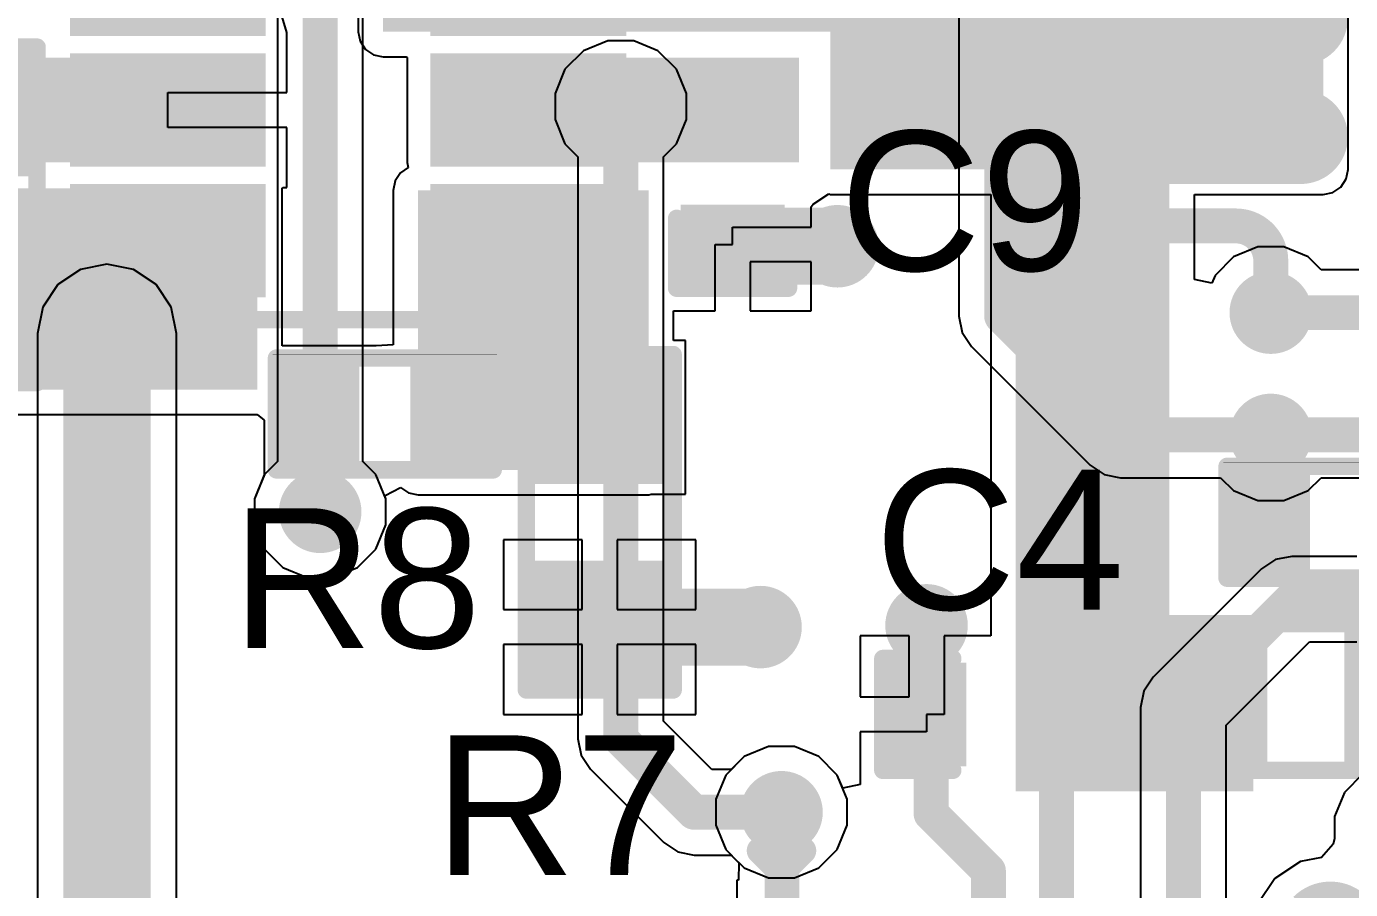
# Model space of a CAD drawing. Header units: millimetres. Extents: x -0.06 to 2.07, y -0.2 to 1.65.
# Drawn here: x 0.321 to 0.6998, y 0.2529 to 0.4999 of the extents above; entities that cross this region are included whole.
import ezdxf

# ---------------------------------------------------------------- set-up
doc = ezdxf.new("R2010")
doc.units = ezdxf.units.MM
doc.header["$MEASUREMENT"] = 0
for name, color, linetype in [('BottomLayer', 5, 'Continuous'), ('TopLayer', 1, 'Continuous'), ('TopOverlay', 2, 'Continuous'), ('TopPaste', 8, 'Continuous'), ('TopSolder', 216, 'Continuous'), ('ViaHoleLayer', 16, 'Continuous')]:
    doc.layers.add(name, color=color, linetype=linetype)
doc.styles.add('Arial', font='', dxfattribs={"height": 0.2})
doc.styles.get('Arial').set_extended_font_data('Arial')

# ---------------------------------------------------------------- blocks, each defined once
blk = doc.blocks.new('R___0603_1')
at = {"layer": 'TopLayer'}
for points in [[(-0.015, 0.0175), (-0.015, -0.0175), (-0.045, -0.0175), (-0.045, 0.0175)], [(0.045, 0.0175), (0.045, -0.0175), (0.015, -0.0175), (0.015, 0.0175)]]:
    blk.add_hatch(color=1, dxfattribs=at).paths.add_polyline_path(points)
at = {"layer": 'TopPaste'}
for points in [[(-0.015, 0.0175), (-0.015, -0.0175), (-0.045, -0.0175), (-0.045, 0.0175)], [(0.045, 0.0175), (0.045, -0.0175), (0.015, -0.0175), (0.015, 0.0175)]]:
    blk.add_hatch(color=8, dxfattribs=at).paths.add_polyline_path(points)
at = {"layer": 'TopSolder'}
for points in [[(-0.011, 0.0215), (-0.011, -0.0215), (-0.049, -0.0215), (-0.049, 0.0215)], [(0.049, 0.0215), (0.049, -0.0215), (0.011, -0.0215), (0.011, 0.0215)]]:
    blk.add_hatch(color=216, dxfattribs=at).paths.add_polyline_path(points)
at = {"layer": 'TopOverlay', "const_width": 0.005}
for points in [[(-0.048, 0.021), (-0.048, -0.021)], [(-0.048, 0.021), (0.048, 0.021)], [(0.048, 0.021), (0.048, -0.021)], [(-0.048, -0.021), (0.048, -0.021)]]:
    blk.add_lwpolyline(points, dxfattribs=at)
at = {"layer": 'TopOverlay', "const_width": 0.0025}
for points in [[(-0.04925, 0.021, 1), (-0.04675, 0.021, 1)], [(-0.04925, 0.021, 1), (-0.04675, 0.021, 1)], [(0.04675, 0.021, 1), (0.04925, 0.021, 1)], [(0.04675, 0.021, 1), (0.04925, 0.021, 1)], [(-0.04925, -0.021, 1), (-0.04675, -0.021, 1)], [(-0.04925, -0.021, 1), (-0.04675, -0.021, 1)], [(0.04675, -0.021, 1), (0.04925, -0.021, 1)], [(0.04675, -0.021, 1), (0.04925, -0.021, 1)]]:
    blk.add_lwpolyline(points, format="xyb", close=True, dxfattribs=at)
blk = doc.blocks.new('C___0402_2')
at = {"layer": 'TopLayer'}
for points in [[(-0.0275, -0.0125), (-0.0275, 0.0125), (-0.0095, 0.0125), (-0.0095, -0.0125)], [(0.0095, -0.0125), (0.0095, 0.0125), (0.0275, 0.0125), (0.0275, -0.0125)]]:
    blk.add_hatch(color=1, dxfattribs=at).paths.add_polyline_path(points)
at = {"layer": 'TopPaste'}
for points in [[(-0.0275, -0.0125), (-0.0275, 0.0125), (-0.0095, 0.0125), (-0.0095, -0.0125)], [(0.0095, -0.0125), (0.0095, 0.0125), (0.0275, 0.0125), (0.0275, -0.0125)]]:
    blk.add_hatch(color=8, dxfattribs=at).paths.add_polyline_path(points)
at = {"layer": 'TopSolder'}
for points in [[(-0.02986, -0.01486), (-0.02986, 0.01486), (-0.00714, 0.01486), (-0.00714, -0.01486)], [(0.00714, -0.01486), (0.00714, 0.01486), (0.02986, 0.01486), (0.02986, -0.01486)]]:
    blk.add_hatch(color=216, dxfattribs=at).paths.add_polyline_path(points)
at = {"layer": 'TopOverlay', "const_width": 0.005}
for points in [[(-0.031, -0.016), (-0.031, 0.016)], [(-0.011, 0.016), (-0.031, 0.016)], [(0.031, 0.016), (0.011, 0.016)], [(0.031, -0.016), (0.031, 0.016)], [(-0.011, -0.016), (-0.031, -0.016)], [(0.031, -0.016), (0.011, -0.016)]]:
    blk.add_lwpolyline(points, dxfattribs=at)
at = {"layer": 'TopOverlay', "const_width": 0.0025}
for points in [[(-0.03225, 0.016, 1), (-0.02975, 0.016, 1)], [(-0.03225, 0.016, 1), (-0.02975, 0.016, 1)], [(-0.01225, 0.016, 1), (-0.00975, 0.016, 1)], [(0.00975, 0.016, 1), (0.01225, 0.016, 1)], [(0.02975, 0.016, 1), (0.03225, 0.016, 1)], [(0.02975, 0.016, 1), (0.03225, 0.016, 1)], [(-0.03225, -0.016, 1), (-0.02975, -0.016, 1)], [(-0.03225, -0.016, 1), (-0.02975, -0.016, 1)], [(-0.01225, -0.016, 1), (-0.00975, -0.016, 1)], [(0.00975, -0.016, 1), (0.01225, -0.016, 1)], [(0.02975, -0.016, 1), (0.03225, -0.016, 1)], [(0.02975, -0.016, 1), (0.03225, -0.016, 1)]]:
    blk.add_lwpolyline(points, format="xyb", close=True, dxfattribs=at)
blk = doc.blocks.new('SOT_23_6_3')
at = {"layer": 'TopLayer'}
for points in [[(-0.07559, 0.04961), (-0.02756, 0.04961), (-0.02756, 0.0252), (-0.07559, 0.0252)], [(0.02756, 0.04961), (0.07559, 0.04961), (0.07559, 0.0252), (0.02756, 0.0252)], [(-0.07559, 0.0122), (-0.02756, 0.0122), (-0.02756, -0.0122), (-0.07559, -0.0122)], [(0.02756, 0.0122), (0.07559, 0.0122), (0.07559, -0.0122), (0.02756, -0.0122)], [(-0.07559, -0.0252), (-0.02756, -0.0252), (-0.02756, -0.04961), (-0.07559, -0.04961)], [(0.02756, -0.0252), (0.07559, -0.0252), (0.07559, -0.04961), (0.02756, -0.04961)]]:
    blk.add_hatch(color=1, dxfattribs=at).paths.add_polyline_path(points)
at = {"layer": 'TopPaste'}
for points in [[(-0.07559, 0.04961), (-0.02756, 0.04961), (-0.02756, 0.0252), (-0.07559, 0.0252)], [(0.02756, 0.04961), (0.07559, 0.04961), (0.07559, 0.0252), (0.02756, 0.0252)], [(-0.07559, 0.0122), (-0.02756, 0.0122), (-0.02756, -0.0122), (-0.07559, -0.0122)], [(0.02756, 0.0122), (0.07559, 0.0122), (0.07559, -0.0122), (0.02756, -0.0122)], [(-0.07559, -0.0252), (-0.02756, -0.0252), (-0.02756, -0.04961), (-0.07559, -0.04961)], [(0.02756, -0.0252), (0.07559, -0.0252), (0.07559, -0.04961), (0.02756, -0.04961)]]:
    blk.add_hatch(color=8, dxfattribs=at).paths.add_polyline_path(points)
at = {"layer": 'TopSolder'}
for points in [[(-0.07959, 0.05361), (-0.02356, 0.05361), (-0.02356, 0.0212), (-0.07959, 0.0212)], [(0.02356, 0.05361), (0.07959, 0.05361), (0.07959, 0.0212), (0.02356, 0.0212)], [(-0.07959, 0.0162), (-0.02356, 0.0162), (-0.02356, -0.0162), (-0.07959, -0.0162)], [(0.02356, 0.0162), (0.07959, 0.0162), (0.07959, -0.0162), (0.02356, -0.0162)], [(-0.07959, -0.0212), (-0.02356, -0.0212), (-0.02356, -0.05361), (-0.07959, -0.05361)], [(0.02356, -0.0212), (0.07959, -0.0212), (0.07959, -0.05361), (0.02356, -0.05361)]]:
    blk.add_hatch(color=216, dxfattribs=at).paths.add_polyline_path(points)
at = {"layer": 'TopOverlay', "const_width": 0.005}
for points in [[(-0.035, 0.05606), (-0.035, 0.06)], [(-0.035, 0.06), (0.034, 0.06)], [(0.034, 0.05606), (0.034, 0.06)], [(-0.086, 0.033), (-0.086, 0.043)], [(-0.086, 0.043), (-0.081, 0.038)], [(-0.086, 0.033), (-0.081, 0.038)], [(-0.035, -0.06), (-0.035, -0.05606)], [(0.034, -0.06), (0.034, -0.05606)], [(-0.035, -0.06), (0.034, -0.06)]]:
    blk.add_lwpolyline(points, dxfattribs=at)
at = {"layer": 'TopOverlay', "const_width": 0.0025}
for points in [[(-0.03625, 0.06, 1), (-0.03375, 0.06, 1)], [(-0.03625, 0.06, 1), (-0.03375, 0.06, 1)], [(0.03275, 0.06, 1), (0.03525, 0.06, 1)], [(0.03275, 0.06, 1), (0.03525, 0.06, 1)], [(-0.03625, 0.05606, 1), (-0.03375, 0.05606, 1)], [(0.03275, 0.05606, 1), (0.03525, 0.05606, 1)], [(-0.08725, 0.043, 1), (-0.08475, 0.043, 1)], [(-0.08725, 0.043, 1), (-0.08475, 0.043, 1)], [(-0.08225, 0.038, 1), (-0.07975, 0.038, 1)], [(-0.08225, 0.038, 1), (-0.07975, 0.038, 1)], [(-0.08725, 0.033, 1), (-0.08475, 0.033, 1)], [(-0.08725, 0.033, 1), (-0.08475, 0.033, 1)], [(-0.03625, -0.05606, 1), (-0.03375, -0.05606, 1)], [(0.03275, -0.05606, 1), (0.03525, -0.05606, 1)], [(-0.03625, -0.06, 1), (-0.03375, -0.06, 1)], [(-0.03625, -0.06, 1), (-0.03375, -0.06, 1)], [(0.03275, -0.06, 1), (0.03525, -0.06, 1)], [(0.03275, -0.06, 1), (0.03525, -0.06, 1)]]:
    blk.add_lwpolyline(points, format="xyb", close=True, dxfattribs=at)
blk = doc.blocks.new('S______B______0402_9')
at = {"layer": 'TopLayer'}
for points in [[(-0.0275, -0.0125), (-0.0275, 0.0125), (-0.0095, 0.0125), (-0.0095, -0.0125)], [(0.0095, -0.0125), (0.0095, 0.0125), (0.0275, 0.0125), (0.0275, -0.0125)]]:
    blk.add_hatch(color=1, dxfattribs=at).paths.add_polyline_path(points)
at = {"layer": 'TopPaste'}
for points in [[(-0.0275, -0.0125), (-0.0275, 0.0125), (-0.0095, 0.0125), (-0.0095, -0.0125)], [(0.0095, -0.0125), (0.0095, 0.0125), (0.0275, 0.0125), (0.0275, -0.0125)]]:
    blk.add_hatch(color=8, dxfattribs=at).paths.add_polyline_path(points)
at = {"layer": 'TopSolder'}
for points in [[(-0.02967, -0.01467), (-0.02967, 0.01467), (-0.00733, 0.01467), (-0.00733, -0.01467)], [(0.00733, -0.01467), (0.00733, 0.01467), (0.02967, 0.01467), (0.02967, -0.01467)]]:
    blk.add_hatch(color=216, dxfattribs=at).paths.add_polyline_path(points)
at = {"layer": 'TopOverlay'}
for points, const_width in [([(0.031, 0.016), (-0.031, 0.016)], 0.005), ([(-0.031, 0.016), (-0.031, -0.016)], 0.005), ([(0.031, 0.016), (0.031, -0.016)], 0.005), ([(0.031, -0.016), (-0.031, -0.016)], 0.005), ([(0.032, -0.017), (-0.032, -0.017)], 0.000127)]:
    blk.add_lwpolyline(points, dxfattribs=dict(at, const_width=const_width))
for points, const_width in [([(-0.03225, 0.016, 1), (-0.02975, 0.016, 1)], 0.0025), ([(-0.03225, 0.016, 1), (-0.02975, 0.016, 1)], 0.0025), ([(0.02975, 0.016, 1), (0.03225, 0.016, 1)], 0.0025), ([(0.02975, 0.016, 1), (0.03225, 0.016, 1)], 0.0025), ([(-0.03225, -0.016, 1), (-0.02975, -0.016, 1)], 0.0025), ([(-0.03225, -0.016, 1), (-0.02975, -0.016, 1)], 0.0025), ([(0.02975, -0.016, 1), (0.03225, -0.016, 1)], 0.0025), ([(0.02975, -0.016, 1), (0.03225, -0.016, 1)], 0.0025), ([(-0.03203, -0.017, 1), (-0.03197, -0.017, 1)], 0.0000635), ([(0.03197, -0.017, 1), (0.03203, -0.017, 1)], 0.0000635)]:
    blk.add_lwpolyline(points, format="xyb", close=True, dxfattribs=dict(at, const_width=const_width))
blk = doc.blocks.new('R___0402_12')
at = {"layer": 'TopLayer'}
for points in [[(-0.0275, -0.0125), (-0.0275, 0.0125), (-0.0095, 0.0125), (-0.0095, -0.0125)], [(0.0095, -0.0125), (0.0095, 0.0125), (0.0275, 0.0125), (0.0275, -0.0125)]]:
    blk.add_hatch(color=1, dxfattribs=at).paths.add_polyline_path(points)
at = {"layer": 'TopPaste'}
for points in [[(-0.0275, -0.0125), (-0.0275, 0.0125), (-0.0095, 0.0125), (-0.0095, -0.0125)], [(0.0095, -0.0125), (0.0095, 0.0125), (0.0275, 0.0125), (0.0275, -0.0125)]]:
    blk.add_hatch(color=8, dxfattribs=at).paths.add_polyline_path(points)
at = {"layer": 'TopSolder'}
for points in [[(-0.02967, -0.01467), (-0.02967, 0.01467), (-0.00733, 0.01467), (-0.00733, -0.01467)], [(0.00733, -0.01467), (0.00733, 0.01467), (0.02967, 0.01467), (0.02967, -0.01467)]]:
    blk.add_hatch(color=216, dxfattribs=at).paths.add_polyline_path(points)
at = {"layer": 'TopOverlay'}
for points, const_width in [([(-0.031, 0.016), (-0.031, -0.016)], 0.005), ([(0.031, 0.016), (-0.031, 0.016)], 0.005), ([(0.031, 0.016), (0.031, -0.016)], 0.005), ([(0.031, -0.016), (-0.031, -0.016)], 0.005), ([(0.032, -0.017), (-0.032, -0.017)], 0.000127)]:
    blk.add_lwpolyline(points, dxfattribs=dict(at, const_width=const_width))
for points, const_width in [([(-0.03225, 0.016, 1), (-0.02975, 0.016, 1)], 0.0025), ([(-0.03225, 0.016, 1), (-0.02975, 0.016, 1)], 0.0025), ([(0.02975, 0.016, 1), (0.03225, 0.016, 1)], 0.0025), ([(0.02975, 0.016, 1), (0.03225, 0.016, 1)], 0.0025), ([(-0.03225, -0.016, 1), (-0.02975, -0.016, 1)], 0.0025), ([(-0.03225, -0.016, 1), (-0.02975, -0.016, 1)], 0.0025), ([(0.02975, -0.016, 1), (0.03225, -0.016, 1)], 0.0025), ([(0.02975, -0.016, 1), (0.03225, -0.016, 1)], 0.0025), ([(-0.03203, -0.017, 1), (-0.03197, -0.017, 1)], 0.0000635), ([(0.03197, -0.017, 1), (0.03203, -0.017, 1)], 0.0000635)]:
    blk.add_lwpolyline(points, format="xyb", close=True, dxfattribs=dict(at, const_width=const_width))
blk = doc.blocks.new('R___0603_14')
at = {"layer": 'TopLayer'}
for points in [[(-0.015, 0.0175), (-0.015, -0.0175), (-0.045, -0.0175), (-0.045, 0.0175)], [(0.045, 0.0175), (0.045, -0.0175), (0.015, -0.0175), (0.015, 0.0175)]]:
    blk.add_hatch(color=1, dxfattribs=at).paths.add_polyline_path(points)
at = {"layer": 'TopPaste'}
for points in [[(-0.015, 0.0175), (-0.015, -0.0175), (-0.045, -0.0175), (-0.045, 0.0175)], [(0.045, 0.0175), (0.045, -0.0175), (0.015, -0.0175), (0.015, 0.0175)]]:
    blk.add_hatch(color=8, dxfattribs=at).paths.add_polyline_path(points)
at = {"layer": 'TopSolder'}
for points in [[(-0.011, 0.0215), (-0.011, -0.0215), (-0.049, -0.0215), (-0.049, 0.0215)], [(0.049, 0.0215), (0.049, -0.0215), (0.011, -0.0215), (0.011, 0.0215)]]:
    blk.add_hatch(color=216, dxfattribs=at).paths.add_polyline_path(points)
at = {"layer": 'TopOverlay', "const_width": 0.005}
for points in [[(0.048, 0.021), (-0.048, 0.021)], [(-0.048, -0.021), (-0.048, 0.021)], [(0.048, -0.021), (0.048, 0.021)], [(0.048, -0.021), (-0.048, -0.021)]]:
    blk.add_lwpolyline(points, dxfattribs=at)
at = {"layer": 'TopOverlay', "const_width": 0.0025}
for points in [[(-0.04925, 0.021, 1), (-0.04675, 0.021, 1)], [(-0.04925, 0.021, 1), (-0.04675, 0.021, 1)], [(0.04675, 0.021, 1), (0.04925, 0.021, 1)], [(0.04675, 0.021, 1), (0.04925, 0.021, 1)], [(-0.04925, -0.021, 1), (-0.04675, -0.021, 1)], [(-0.04925, -0.021, 1), (-0.04675, -0.021, 1)], [(0.04675, -0.021, 1), (0.04925, -0.021, 1)], [(0.04675, -0.021, 1), (0.04925, -0.021, 1)]]:
    blk.add_lwpolyline(points, format="xyb", close=True, dxfattribs=at)
blk = doc.blocks.new('R___0603_17')
at = {"layer": 'TopLayer'}
for points in [[(-0.015, 0.0175), (-0.015, -0.0175), (-0.045, -0.0175), (-0.045, 0.0175)], [(0.045, 0.0175), (0.045, -0.0175), (0.015, -0.0175), (0.015, 0.0175)]]:
    blk.add_hatch(color=1, dxfattribs=at).paths.add_polyline_path(points)
at = {"layer": 'TopPaste'}
for points in [[(-0.015, 0.0175), (-0.015, -0.0175), (-0.045, -0.0175), (-0.045, 0.0175)], [(0.045, 0.0175), (0.045, -0.0175), (0.015, -0.0175), (0.015, 0.0175)]]:
    blk.add_hatch(color=8, dxfattribs=at).paths.add_polyline_path(points)
at = {"layer": 'TopSolder'}
for points in [[(-0.011, 0.0215), (-0.011, -0.0215), (-0.049, -0.0215), (-0.049, 0.0215)], [(0.049, 0.0215), (0.049, -0.0215), (0.011, -0.0215), (0.011, 0.0215)]]:
    blk.add_hatch(color=216, dxfattribs=at).paths.add_polyline_path(points)
at = {"layer": 'TopOverlay', "const_width": 0.005}
for points in [[(-0.048, 0.021), (0.048, 0.021)], [(-0.048, -0.021), (-0.048, 0.021)], [(0.048, -0.021), (0.048, 0.021)], [(-0.048, -0.021), (0.048, -0.021)]]:
    blk.add_lwpolyline(points, dxfattribs=at)
at = {"layer": 'TopOverlay', "const_width": 0.0025}
for points in [[(-0.04925, 0.021, 1), (-0.04675, 0.021, 1)], [(-0.04925, 0.021, 1), (-0.04675, 0.021, 1)], [(0.04675, 0.021, 1), (0.04925, 0.021, 1)], [(0.04675, 0.021, 1), (0.04925, 0.021, 1)], [(-0.04925, -0.021, 1), (-0.04675, -0.021, 1)], [(-0.04925, -0.021, 1), (-0.04675, -0.021, 1)], [(0.04675, -0.021, 1), (0.04925, -0.021, 1)], [(0.04675, -0.021, 1), (0.04925, -0.021, 1)]]:
    blk.add_lwpolyline(points, format="xyb", close=True, dxfattribs=at)
blk = doc.blocks.new('FH12A_40S_0_5SH_55__27')
at = {"layer": 'TopOverlay', "const_width": 0.00787}
for points in [[(0.384, -0.099), (0.378, -0.105)], [(0.39, -0.105), (0.384, -0.099)], [(0.39, -0.105), (0.378, -0.105)]]:
    blk.add_lwpolyline(points, dxfattribs=at)
at = {"layer": 'TopOverlay', "const_width": 0.00394}
for points in [[(0.38203, -0.099, 1), (0.38597, -0.099, 1)], [(0.38203, -0.099, 1), (0.38597, -0.099, 1)], [(0.37603, -0.105, 1), (0.37997, -0.105, 1)], [(0.37603, -0.105, 1), (0.37997, -0.105, 1)], [(0.38803, -0.105, 1), (0.39197, -0.105, 1)], [(0.38803, -0.105, 1), (0.39197, -0.105, 1)]]:
    blk.add_lwpolyline(points, format="xyb", close=True, dxfattribs=at)
blk = doc.blocks.new('C___0402_40')
at = {"layer": 'TopLayer'}
for points in [[(-0.0275, -0.0125), (-0.0275, 0.0125), (-0.0095, 0.0125), (-0.0095, -0.0125)], [(0.0095, -0.0125), (0.0095, 0.0125), (0.0275, 0.0125), (0.0275, -0.0125)]]:
    blk.add_hatch(color=1, dxfattribs=at).paths.add_polyline_path(points)
at = {"layer": 'TopPaste'}
for points in [[(-0.0275, -0.0125), (-0.0275, 0.0125), (-0.0095, 0.0125), (-0.0095, -0.0125)], [(0.0095, -0.0125), (0.0095, 0.0125), (0.0275, 0.0125), (0.0275, -0.0125)]]:
    blk.add_hatch(color=8, dxfattribs=at).paths.add_polyline_path(points)
at = {"layer": 'TopSolder'}
for points in [[(-0.02986, -0.01486), (-0.02986, 0.01486), (-0.00714, 0.01486), (-0.00714, -0.01486)], [(0.00714, -0.01486), (0.00714, 0.01486), (0.02986, 0.01486), (0.02986, -0.01486)]]:
    blk.add_hatch(color=216, dxfattribs=at).paths.add_polyline_path(points)
at = {"layer": 'TopOverlay', "const_width": 0.005}
for points in [[(-0.031, 0.016), (-0.031, -0.016)], [(-0.011, 0.016), (-0.031, 0.016)], [(0.031, 0.016), (0.011, 0.016)], [(0.031, 0.016), (0.031, -0.016)], [(-0.011, -0.016), (-0.031, -0.016)], [(0.031, -0.016), (0.011, -0.016)]]:
    blk.add_lwpolyline(points, dxfattribs=at)
at = {"layer": 'TopOverlay', "const_width": 0.0025}
for points in [[(-0.03225, 0.016, 1), (-0.02975, 0.016, 1)], [(-0.03225, 0.016, 1), (-0.02975, 0.016, 1)], [(-0.01225, 0.016, 1), (-0.00975, 0.016, 1)], [(0.00975, 0.016, 1), (0.01225, 0.016, 1)], [(0.02975, 0.016, 1), (0.03225, 0.016, 1)], [(0.02975, 0.016, 1), (0.03225, 0.016, 1)], [(-0.03225, -0.016, 1), (-0.02975, -0.016, 1)], [(-0.03225, -0.016, 1), (-0.02975, -0.016, 1)], [(-0.01225, -0.016, 1), (-0.00975, -0.016, 1)], [(0.00975, -0.016, 1), (0.01225, -0.016, 1)], [(0.02975, -0.016, 1), (0.03225, -0.016, 1)], [(0.02975, -0.016, 1), (0.03225, -0.016, 1)]]:
    blk.add_lwpolyline(points, format="xyb", close=True, dxfattribs=at)
blk = doc.blocks.new('C____E_42')
at = {"layer": 'TopLayer'}
for points in [[(-0.05492, 0.05059), (0.05492, 0.05059), (0.05492, -0.05059), (-0.05492, -0.05059)], [(0.19862, 0.05059), (0.30846, 0.05059), (0.30846, -0.05059), (0.19862, -0.05059)]]:
    blk.add_hatch(color=1, dxfattribs=at).paths.add_polyline_path(points)
at = {"layer": 'TopPaste'}
for points in [[(-0.05492, 0.05059), (0.05492, 0.05059), (0.05492, -0.05059), (-0.05492, -0.05059)], [(0.19862, 0.05059), (0.30846, 0.05059), (0.30846, -0.05059), (0.19862, -0.05059)]]:
    blk.add_hatch(color=8, dxfattribs=at).paths.add_polyline_path(points)
at = {"layer": 'TopSolder'}
for points in [[(-0.05892, 0.05459), (0.05892, 0.05459), (0.05892, -0.05459), (-0.05892, -0.05459)], [(0.19462, 0.05459), (0.31246, 0.05459), (0.31246, -0.05459), (0.19462, -0.05459)]]:
    blk.add_hatch(color=216, dxfattribs=at).paths.add_polyline_path(points)
at = {"layer": 'TopOverlay', "const_width": 0.01}
for points in [[(-0.04823, 0.092), (-0.04823, 0.063)], [(-0.01523, 0.091), (0.27677, 0.091)], [(-0.01523, 0.091), (-0.01523, 0.062)], [(0.27677, 0.091), (0.27677, 0.062)], [(-0.06423, 0.077), (-0.03123, 0.077)], [(-0.01523, -0.062), (-0.01523, -0.091)], [(0.27677, -0.062), (0.27677, -0.091)], [(-0.01523, -0.091), (0.27677, -0.091)]]:
    blk.add_lwpolyline(points, dxfattribs=at)
at = {"layer": 'TopOverlay', "const_width": 0.005}
for points in [[(-0.05073, 0.092, 1), (-0.04573, 0.092, 1)], [(-0.01773, 0.091, 1), (-0.01273, 0.091, 1)], [(-0.01773, 0.091, 1), (-0.01273, 0.091, 1)], [(0.27427, 0.091, 1), (0.27927, 0.091, 1)], [(0.27427, 0.091, 1), (0.27927, 0.091, 1)], [(-0.06673, 0.077, 1), (-0.06173, 0.077, 1)], [(-0.03373, 0.077, 1), (-0.02873, 0.077, 1)], [(-0.05073, 0.063, 1), (-0.04573, 0.063, 1)], [(-0.01773, 0.062, 1), (-0.01273, 0.062, 1)], [(0.27427, 0.062, 1), (0.27927, 0.062, 1)], [(-0.01773, -0.062, 1), (-0.01273, -0.062, 1)], [(0.27427, -0.062, 1), (0.27927, -0.062, 1)], [(-0.01773, -0.091, 1), (-0.01273, -0.091, 1)], [(-0.01773, -0.091, 1), (-0.01273, -0.091, 1)], [(0.27427, -0.091, 1), (0.27927, -0.091, 1)], [(0.27427, -0.091, 1), (0.27927, -0.091, 1)]]:
    blk.add_lwpolyline(points, format="xyb", close=True, dxfattribs=at)

msp = doc.modelspace()

# ---------------------------------------------------------------- hatches: boundary and pattern name
at = {"layer": 'BottomLayer'}
h = msp.add_hatch(color=5, dxfattribs=at)
edge = h.paths.add_edge_path()
edge.add_arc((0.491, 0.477), 0.01181, 0, 360)
h = msp.add_hatch(color=5, dxfattribs=at)
edge = h.paths.add_edge_path()
edge.add_arc((0.553, 0.437), 0.01181, 0, 360)
h = msp.add_hatch(color=5, dxfattribs=at)
edge = h.paths.add_edge_path()
edge.add_arc((0.677, 0.418), 0.01181, 0, 360)
h = msp.add_hatch(color=5, dxfattribs=at)
edge = h.paths.add_edge_path()
edge.add_arc((0.344, 0.412), 0.01181, 0, 360)
h = msp.add_hatch(color=5, dxfattribs=at)
edge = h.paths.add_edge_path()
edge.add_arc((0.677, 0.383), 0.01181, 0, 360)
h = msp.add_hatch(color=5, dxfattribs=at)
edge = h.paths.add_edge_path()
edge.add_arc((0.405, 0.361), 0.01181, 0, 360)
h = msp.add_hatch(color=5, dxfattribs=at)
edge = h.paths.add_edge_path()
edge.add_arc((0.531, 0.328), 0.01181, 0, 360)
h = msp.add_hatch(color=5, dxfattribs=at)
edge = h.paths.add_edge_path()
edge.add_arc((0.5785, 0.3285), 0.01181, 0, 360)
h = msp.add_hatch(color=5, dxfattribs=at)
edge = h.paths.add_edge_path()
edge.add_arc((0.537, 0.275), 0.01181, 0, 360)
at = {"layer": 'TopLayer'}
for points in [[(0.423, 0.4984), (0.459, 0.4984), (0.459, 0.665), (0.423, 0.665)], [(0.551, 0.459), (0.692, 0.459), (0.692, 0.619), (0.551, 0.619)], [(0.427, 0.4984), (0.635, 0.4984), (0.635, 0.5284), (0.427, 0.5284)], [(0.148, 0.461), (0.387, 0.461), (0.387, 0.491), (0.148, 0.491)], [(0.437, 0.461), (0.542, 0.461), (0.542, 0.491), (0.437, 0.491)], [(0.604, 0.281), (0.648, 0.281), (0.648, 0.467), (0.604, 0.467)], [(0.282, 0.396), (0.387, 0.396), (0.387, 0.4536), (0.282, 0.4536)], [(0.433, 0.373), (0.499, 0.373), (0.499, 0.453), (0.433, 0.453)], [(0.604, 0.281), (0.672, 0.281), (0.672, 0.32), (0.604, 0.32)]]:
    msp.add_hatch(color=1, dxfattribs=at).paths.add_polyline_path(points)
h = msp.add_hatch(color=1, dxfattribs=at)
edge = h.paths.add_edge_path()
edge.add_arc((0.491, 0.477), 0.01181, 0, 360)
h = msp.add_hatch(color=1, dxfattribs=at)
edge = h.paths.add_edge_path()
edge.add_arc((0.553, 0.437), 0.01181, 0, 360)
h = msp.add_hatch(color=1, dxfattribs=at)
edge = h.paths.add_edge_path()
edge.add_arc((0.677, 0.418), 0.01181, 0, 360)
h = msp.add_hatch(color=1, dxfattribs=at)
edge = h.paths.add_edge_path()
edge.add_arc((0.344, 0.412), 0.01181, 0, 360)
h = msp.add_hatch(color=1, dxfattribs=at)
edge = h.paths.add_edge_path()
edge.add_arc((0.677, 0.383), 0.01181, 0, 360)
h = msp.add_hatch(color=1, dxfattribs=at)
edge = h.paths.add_edge_path()
edge.add_arc((0.405, 0.361), 0.01181, 0, 360)
h = msp.add_hatch(color=1, dxfattribs=at)
edge = h.paths.add_edge_path()
edge.add_arc((0.531, 0.328), 0.01181, 0, 360)
h = msp.add_hatch(color=1, dxfattribs=at)
edge = h.paths.add_edge_path()
edge.add_arc((0.5785, 0.3285), 0.01181, 0, 360)
h = msp.add_hatch(color=1, dxfattribs=at)
edge = h.paths.add_edge_path()
edge.add_arc((0.537, 0.275), 0.01181, 0, 360)
at = {"layer": 'ViaHoleLayer'}
h = msp.add_hatch(color=16, dxfattribs=at)
edge = h.paths.add_edge_path()
edge.add_arc((0.491, 0.477), 0.00591, 0, 360)
h = msp.add_hatch(color=16, dxfattribs=at)
edge = h.paths.add_edge_path()
edge.add_arc((0.553, 0.437), 0.00591, 0, 360)
h = msp.add_hatch(color=16, dxfattribs=at)
edge = h.paths.add_edge_path()
edge.add_arc((0.677, 0.418), 0.00591, 0, 360)
h = msp.add_hatch(color=16, dxfattribs=at)
edge = h.paths.add_edge_path()
edge.add_arc((0.344, 0.412), 0.00591, 0, 360)
h = msp.add_hatch(color=16, dxfattribs=at)
edge = h.paths.add_edge_path()
edge.add_arc((0.677, 0.383), 0.00591, 0, 360)
h = msp.add_hatch(color=16, dxfattribs=at)
edge = h.paths.add_edge_path()
edge.add_arc((0.405, 0.361), 0.00591, 0, 360)
h = msp.add_hatch(color=16, dxfattribs=at)
edge = h.paths.add_edge_path()
edge.add_arc((0.531, 0.328), 0.00591, 0, 360)
h = msp.add_hatch(color=16, dxfattribs=at)
edge = h.paths.add_edge_path()
edge.add_arc((0.5785, 0.3285), 0.00591, 0, 360)
h = msp.add_hatch(color=16, dxfattribs=at)
edge = h.paths.add_edge_path()
edge.add_arc((0.537, 0.275), 0.00591, 0, 360)

# ---------------------------------------------------------------- linework, layer by layer
at = {"layer": 'BottomLayer'}
for p, q in [((0.58776, 1.22), (0.58776, 0.417)), ((0.39276, 0.899), (0.39276, 0.37537)), ((0.41724, 0.37537), (0.41724, 0.89393)), ((0.48034, 0.49295), (0.47505, 0.48766)), ((0.48726, 0.49581), (0.48034, 0.49295)), ((0.49474, 0.49581), (0.48726, 0.49581)), ((0.50166, 0.49295), (0.49474, 0.49581)), ((0.50695, 0.48766), (0.50166, 0.49295)), ((0.47505, 0.48766), (0.47219, 0.48074)), ((0.50981, 0.48074), (0.50695, 0.48766)), ((0.47219, 0.48074), (0.47219, 0.47326)), ((0.50981, 0.47326), (0.50981, 0.48074)), ((0.47219, 0.47326), (0.47505, 0.46634)), ((0.50695, 0.46634), (0.50981, 0.47326)), ((0.47505, 0.46634), (0.47876, 0.46263)), ((0.50323, 0.46263), (0.50695, 0.46634)), ((0.47876, 0.46263), (0.47876, 0.296)), ((0.50323, 0.30107), (0.50323, 0.46263)), ((0.33639, 0.43037), (0.32994, 0.42606)), ((0.344, 0.43188), (0.33639, 0.43037)), ((0.35161, 0.43037), (0.344, 0.43188)), ((0.35806, 0.42606), (0.35161, 0.43037)), ((0.32994, 0.42606), (0.32563, 0.41961)), ((0.36237, 0.41961), (0.35806, 0.42606)), ((0.32563, 0.41961), (0.32412, 0.412)), ((0.36388, 0.412), (0.36237, 0.41961)), ((0.58776, 0.417), (0.5887, 0.41232)), ((0.32412, 0.412), (0.32412, 0.211)), ((0.36388, 0.21924), (0.36388, 0.412)), ((0.5887, 0.41232), (0.59135, 0.40835)), ((0.59135, 0.40835), (0.62535, 0.37435)), ((0.39276, 0.37537), (0.38905, 0.37166)), ((0.42095, 0.37166), (0.41724, 0.37537)), ((0.38905, 0.37166), (0.38619, 0.36474)), ((0.42381, 0.36474), (0.42095, 0.37166)), ((0.62535, 0.37435), (0.62932, 0.3717)), ((0.62932, 0.3717), (0.634, 0.37076)), ((0.634, 0.37076), (0.66263, 0.37076)), ((0.66263, 0.37076), (0.66634, 0.36705)), ((0.68766, 0.36705), (0.69137, 0.37076)), ((0.69137, 0.37076), (0.71493, 0.37076)), ((0.38619, 0.36474), (0.38619, 0.35726)), ((0.42381, 0.35726), (0.42381, 0.36474)), ((0.66634, 0.36705), (0.67326, 0.36419)), ((0.67326, 0.36419), (0.68074, 0.36419)), ((0.68074, 0.36419), (0.68766, 0.36705)), ((0.38619, 0.35726), (0.38905, 0.35034)), ((0.42095, 0.35034), (0.42381, 0.35726)), ((0.38905, 0.35034), (0.39434, 0.34505)), ((0.41566, 0.34505), (0.42095, 0.35034)), ((0.39434, 0.34505), (0.40126, 0.34219)), ((0.40874, 0.34219), (0.41566, 0.34505)), ((0.67832, 0.3473), (0.67435, 0.34465)), ((0.683, 0.34824), (0.67832, 0.3473)), ((0.70163, 0.34824), (0.683, 0.34824)), ((0.40126, 0.34219), (0.40874, 0.34219)), ((0.67435, 0.34465), (0.64335, 0.31365)), ((0.66424, 0.29993), (0.68807, 0.32376)), ((0.68807, 0.32376), (0.70163, 0.32376)), ((0.64335, 0.31365), (0.6407, 0.30968)), ((0.6407, 0.30968), (0.63976, 0.305)), ((0.63976, 0.305), (0.63976, 0.18437)), ((0.51707, 0.28724), (0.50323, 0.30107)), ((0.66424, 0.21412), (0.66424, 0.29993)), ((0.47876, 0.296), (0.4797, 0.29132)), ((0.53326, 0.29381), (0.52634, 0.29095)), ((0.54074, 0.29381), (0.53326, 0.29381)), ((0.54766, 0.29095), (0.54074, 0.29381)), ((0.4797, 0.29132), (0.48235, 0.28735)), ((0.52634, 0.29095), (0.52263, 0.28724)), ((0.55295, 0.28566), (0.54766, 0.29095)), ((0.48235, 0.28735), (0.50335, 0.26635)), ((0.52263, 0.28724), (0.51707, 0.28724)), ((0.55581, 0.27874), (0.55295, 0.28566)), ((0.70334, 0.28595), (0.69805, 0.28066)), ((0.69805, 0.28066), (0.69519, 0.27374)), ((0.55581, 0.27126), (0.55581, 0.27874)), ((0.69519, 0.27374), (0.69519, 0.26746)), ((0.55295, 0.26434), (0.55581, 0.27126)), ((0.50335, 0.26635), (0.50732, 0.2637)), ((0.69481, 0.26583), (0.69151, 0.26208)), ((0.69519, 0.26746), (0.69481, 0.26583)), ((0.50732, 0.2637), (0.512, 0.26276)), ((0.512, 0.26276), (0.52263, 0.26276)), ((0.52263, 0.26276), (0.52634, 0.25905)), ((0.54766, 0.25905), (0.55295, 0.26434)), ((0.69151, 0.26208), (0.68547, 0.26088)), ((0.52634, 0.25905), (0.53326, 0.25619)), ((0.54074, 0.25619), (0.54766, 0.25905)), ((0.68547, 0.26088), (0.67819, 0.25602)), ((0.53326, 0.25619), (0.54074, 0.25619)), ((0.67819, 0.25602), (0.67333, 0.24874)), ((0.67819, 0.25602), (0.67819, 0.25602)), ((0.67819, 0.25602), (0.67819, 0.25602))]:
    msp.add_line(p, q, dxfattribs=at)
for points, const_width in [([(0.6, 0.417), (0.6, 1.22)], 0.01), ([(0.405, 0.361), (0.405, 0.899)], 0.01), ([(0.6255, 0.49382), (0.68556, 0.49382)], 0.01), ([(0.491, 0.296), (0.491, 0.477)], 0.01), ([(0.6255, 0.47682), (0.68556, 0.47682)], 0.01), ([(0.6255, 0.45982), (0.68556, 0.45982)], 0.01), ([(0.6255, 0.44282), (0.667, 0.44282)], 0.01), ([(0.677, 0.42782), (0.677, 0.43282)], 0.01), ([(0.677, 0.418), (0.677, 0.42782)], 0.01), ([(0.344, 0.211), (0.344, 0.412)], 0.025), ([(0.6, 0.417), (0.634, 0.383)], 0.01), ([(0.634, 0.383), (0.677, 0.383)], 0.01), ([(0.677, 0.383), (0.72, 0.383)], 0.01), ([(0.652, 0.305), (0.683, 0.336)], 0.01), ([(0.683, 0.336), (0.716, 0.336)], 0.01), ([(0.652, 0.17), (0.652, 0.305)], 0.01), ([(0.491, 0.296), (0.512, 0.275)], 0.01), ([(0.512, 0.275), (0.537, 0.275)], 0.01)]:
    msp.add_lwpolyline(points, dxfattribs=dict(at, const_width=const_width))
at = {"layer": 'BottomLayer', "const_width": 0.01}
for points in [[(0.68556, 0.51082, -1), (0.68556, 0.49382)], [(0.6255, 0.47682, -1), (0.6255, 0.49382)], [(0.68556, 0.47682, -1), (0.68556, 0.45982)], [(0.6255, 0.44282, -1), (0.6255, 0.45982)], [(0.667, 0.44282, -0.414214), (0.677, 0.43282)], [(0.68698, 0.24723, -0.414218), (0.70112, 0.24723)]]:
    msp.add_lwpolyline(points, format="xyb", dxfattribs=at)
at = {"layer": 'BottomLayer'}
for points, const_width in [([(0.623, 0.49382, 1), (0.628, 0.49382, 1)], 0.005), ([(0.623, 0.49382, 1), (0.628, 0.49382, 1)], 0.005), ([(0.68306, 0.49382, 1), (0.68806, 0.49382, 1)], 0.005), ([(0.68306, 0.49382, 1), (0.68806, 0.49382, 1)], 0.005), ([(0.4885, 0.477, 1), (0.4935, 0.477, 1)], 0.005), ([(0.623, 0.47682, 1), (0.628, 0.47682, 1)], 0.005), ([(0.623, 0.47682, 1), (0.628, 0.47682, 1)], 0.005), ([(0.68306, 0.47682, 1), (0.68806, 0.47682, 1)], 0.005), ([(0.68306, 0.47682, 1), (0.68806, 0.47682, 1)], 0.005), ([(0.623, 0.45982, 1), (0.628, 0.45982, 1)], 0.005), ([(0.623, 0.45982, 1), (0.628, 0.45982, 1)], 0.005), ([(0.68306, 0.45982, 1), (0.68806, 0.45982, 1)], 0.005), ([(0.68306, 0.45982, 1), (0.68806, 0.45982, 1)], 0.005), ([(0.623, 0.44282, 1), (0.628, 0.44282, 1)], 0.005), ([(0.623, 0.44282, 1), (0.628, 0.44282, 1)], 0.005), ([(0.6645, 0.44282, 1), (0.6695, 0.44282, 1)], 0.005), ([(0.6645, 0.44282, 1), (0.6695, 0.44282, 1)], 0.005), ([(0.6745, 0.43282, 1), (0.6795, 0.43282, 1)], 0.005), ([(0.6745, 0.43282, 1), (0.6795, 0.43282, 1)], 0.005), ([(0.6745, 0.42782, 1), (0.6795, 0.42782, 1)], 0.005), ([(0.6745, 0.42782, 1), (0.6795, 0.42782, 1)], 0.005), ([(0.33775, 0.412, 1), (0.35025, 0.412, 1)], 0.0125), ([(0.5975, 0.417, 1), (0.6025, 0.417, 1)], 0.005), ([(0.5975, 0.417, 1), (0.6025, 0.417, 1)], 0.005), ([(0.6745, 0.418, 1), (0.6795, 0.418, 1)], 0.005), ([(0.6315, 0.383, 1), (0.6365, 0.383, 1)], 0.005), ([(0.6315, 0.383, 1), (0.6365, 0.383, 1)], 0.005), ([(0.6745, 0.383, 1), (0.6795, 0.383, 1)], 0.005), ([(0.6745, 0.383, 1), (0.6795, 0.383, 1)], 0.005), ([(0.4025, 0.361, 1), (0.4075, 0.361, 1)], 0.005), ([(0.6805, 0.336, 1), (0.6855, 0.336, 1)], 0.005), ([(0.6805, 0.336, 1), (0.6855, 0.336, 1)], 0.005), ([(0.6495, 0.305, 1), (0.6545, 0.305, 1)], 0.005), ([(0.6495, 0.305, 1), (0.6545, 0.305, 1)], 0.005), ([(0.4885, 0.296, 1), (0.4935, 0.296, 1)], 0.005), ([(0.4885, 0.296, 1), (0.4935, 0.296, 1)], 0.005), ([(0.5095, 0.275, 1), (0.5145, 0.275, 1)], 0.005), ([(0.5095, 0.275, 1), (0.5145, 0.275, 1)], 0.005), ([(0.5345, 0.275, 1), (0.5395, 0.275, 1)], 0.005)]:
    msp.add_lwpolyline(points, format="xyb", close=True, dxfattribs=dict(at, const_width=const_width))
at = {"layer": 'TopLayer'}
for p, q in [((0.41586, 0.665), (0.41586, 0.4984)), ((0.69914, 0.459), (0.69914, 0.619)), ((0.39544, 0.4982), (0.39414, 0.50266)), ((0.39544, 0.481), (0.39544, 0.4982)), ((0.39544, 0.4982), (0.39544, 0.4982)), ((0.41586, 0.4984), (0.41641, 0.49567)), ((0.41641, 0.49567), (0.41795, 0.49335)), ((0.41795, 0.49335), (0.42027, 0.49181)), ((0.42027, 0.49181), (0.423, 0.49126)), ((0.423, 0.49126), (0.42965, 0.49126)), ((0.42965, 0.49126), (0.42986, 0.491)), ((0.42986, 0.491), (0.42986, 0.461)), ((0.36143, 0.471), (0.36143, 0.481)), ((0.36143, 0.481), (0.39544, 0.481)), ((0.39544, 0.471), (0.36143, 0.471)), ((0.39544, 0.4538), (0.39544, 0.471)), ((0.43016, 0.45952), (0.42795, 0.45805)), ((0.42986, 0.461), (0.43016, 0.45952)), ((0.69859, 0.45627), (0.69914, 0.459)), ((0.42641, 0.45573), (0.42586, 0.453)), ((0.42795, 0.45805), (0.42641, 0.45573)), ((0.69705, 0.45395), (0.69859, 0.45627)), ((0.39414, 0.4536), (0.3943, 0.4538)), ((0.39414, 0.4085), (0.39414, 0.4536)), ((0.3943, 0.4538), (0.39544, 0.4538)), ((0.42586, 0.453), (0.42586, 0.40883)), ((0.54603, 0.44905), (0.5505, 0.45196)), ((0.5505, 0.45196), (0.551, 0.45186)), ((0.551, 0.45186), (0.59686, 0.45186)), ((0.59686, 0.45186), (0.59686, 0.3255)), ((0.65514, 0.42744), (0.65514, 0.45186)), ((0.65514, 0.45186), (0.692, 0.45186)), ((0.692, 0.45186), (0.69473, 0.45241)), ((0.69473, 0.45241), (0.69705, 0.45395)), ((0.5455, 0.44825), (0.54603, 0.44905)), ((0.5455, 0.4425), (0.5455, 0.44825)), ((0.523, 0.4375), (0.523, 0.4425)), ((0.523, 0.4425), (0.5455, 0.4425)), ((0.518, 0.4185), (0.518, 0.4375)), ((0.518, 0.4375), (0.523, 0.4375)), ((0.67326, 0.43681), (0.66634, 0.43395)), ((0.68074, 0.43681), (0.67326, 0.43681)), ((0.68766, 0.43395), (0.68074, 0.43681)), ((0.5455, 0.4325), (0.528, 0.4325)), ((0.528, 0.4325), (0.528, 0.4185)), ((0.5455, 0.4185), (0.5455, 0.4325)), ((0.66634, 0.43395), (0.66105, 0.42866)), ((0.69137, 0.43024), (0.68766, 0.43395)), ((0.66105, 0.42866), (0.66014, 0.42644)), ((0.714, 0.43024), (0.69137, 0.43024)), ((0.66014, 0.42644), (0.65514, 0.42744)), ((0.50614, 0.41), (0.50614, 0.4185)), ((0.50614, 0.4185), (0.518, 0.4185)), ((0.528, 0.4185), (0.5455, 0.4185)), ((0.5095, 0.41), (0.50614, 0.41)), ((0.5095, 0.366), (0.5095, 0.41)), ((0.42086, 0.4085), (0.39414, 0.4085)), ((0.421, 0.4085), (0.42086, 0.4085)), ((0.42586, 0.40883), (0.421, 0.4085)), ((0.282, 0.38886), (0.387, 0.38886)), ((0.387, 0.38886), (0.389, 0.38722)), ((0.389, 0.38722), (0.389, 0.37153)), ((0.389, 0.37153), (0.38619, 0.36474)), ((0.42359, 0.36567), (0.42795, 0.36795)), ((0.42795, 0.36795), (0.43027, 0.36641)), ((0.38619, 0.36474), (0.38619, 0.35726)), ((0.42348, 0.36554), (0.42359, 0.36567)), ((0.42381, 0.36474), (0.42348, 0.36554)), ((0.42381, 0.35726), (0.42381, 0.36474)), ((0.43027, 0.36641), (0.433, 0.36586)), ((0.433, 0.36586), (0.499, 0.36586)), ((0.499, 0.36586), (0.49969, 0.366)), ((0.49969, 0.366), (0.5095, 0.366)), ((0.38619, 0.35726), (0.38905, 0.35034)), ((0.42095, 0.35034), (0.42381, 0.35726)), ((0.48, 0.353), (0.4575, 0.353)), ((0.4575, 0.353), (0.4575, 0.333)), ((0.48, 0.333), (0.48, 0.353)), ((0.5125, 0.353), (0.49, 0.353)), ((0.49, 0.353), (0.49, 0.333)), ((0.5125, 0.333), (0.5125, 0.353)), ((0.38905, 0.35034), (0.39434, 0.34505)), ((0.41566, 0.34505), (0.42095, 0.35034)), ((0.39434, 0.34505), (0.40126, 0.34219)), ((0.40874, 0.34219), (0.41566, 0.34505)), ((0.40126, 0.34219), (0.40874, 0.34219)), ((0.4575, 0.333), (0.48, 0.333)), ((0.49, 0.333), (0.5125, 0.333)), ((0.48, 0.323), (0.4575, 0.323)), ((0.4575, 0.323), (0.4575, 0.303)), ((0.48, 0.303), (0.48, 0.323)), ((0.5125, 0.323), (0.49, 0.323)), ((0.49, 0.323), (0.49, 0.303)), ((0.5125, 0.303), (0.5125, 0.323)), ((0.5735, 0.3255), (0.5595, 0.3255)), ((0.5595, 0.3255), (0.5595, 0.308)), ((0.5735, 0.308), (0.5735, 0.3255)), ((0.59686, 0.3255), (0.5835, 0.3255)), ((0.5835, 0.3255), (0.5835, 0.303)), ((0.5595, 0.308), (0.5735, 0.308)), ((0.4575, 0.303), (0.48, 0.303)), ((0.49, 0.303), (0.5125, 0.303)), ((0.5835, 0.303), (0.5785, 0.303)), ((0.5785, 0.303), (0.5785, 0.298)), ((0.5785, 0.298), (0.5595, 0.298)), ((0.5595, 0.298), (0.5595, 0.2829)), ((0.53326, 0.29381), (0.52634, 0.29095)), ((0.54074, 0.29381), (0.53326, 0.29381)), ((0.54766, 0.29095), (0.54074, 0.29381)), ((0.52634, 0.29095), (0.52105, 0.28566)), ((0.55295, 0.28566), (0.54766, 0.29095)), ((0.52105, 0.28566), (0.51819, 0.27874)), ((0.5545, 0.28191), (0.55295, 0.28566)), ((0.5595, 0.2829), (0.5545, 0.28191)), ((0.51819, 0.27874), (0.51819, 0.27126)), ((0.51819, 0.27126), (0.52105, 0.26434)), ((0.52105, 0.26434), (0.52483, 0.26057)), ((0.52483, 0.26057), (0.52472, 0.25557)), ((0.52472, 0.25557), (0.52424, 0.25557)), ((0.52424, 0.25557), (0.52424, 0.19039))]:
    msp.add_line(p, q, dxfattribs=at)
for points, const_width in [([(0.494, 0.476), (0.494, 0.477)], 0.01), ([(0.523, 0.437), (0.553, 0.437)], 0.022), ([(0.677, 0.418), (0.714, 0.418)], 0.01), ([(0.405, 0.361), (0.405, 0.389)], 0.01), ([(0.677, 0.358), (0.677, 0.383)], 0.01), ([(0.677, 0.351), (0.677, 0.358)], 0.01), ([(0.4835, 0.328), (0.485, 0.328)], 0.022), ([(0.485, 0.328), (0.531, 0.328)], 0.022), ([(0.5785, 0.303), (0.5785, 0.3285)], 0.01), ([(0.5785, 0.296), (0.5785, 0.303)], 0.01), ([(0.5785, 0.296), (0.5798, 0.2947)], 0.01), ([(0.5798, 0.27459), (0.5798, 0.2947)], 0.01), ([(0.6155, 0.296), (0.61569, 0.29581)], 0.01), ([(0.61569, 0.22298), (0.61569, 0.29581)], 0.01), ([(0.53714, 0.22298), (0.53714, 0.275)], 0.01), ([(0.5798, 0.27459), (0.5962, 0.2582)], 0.01), ([(0.5962, 0.22298), (0.5962, 0.2582)], 0.01)]:
    msp.add_lwpolyline(points, dxfattribs=dict(at, const_width=const_width))
for points, const_width in [([(0.4915, 0.477, 1), (0.4965, 0.477, 1)], 0.005), ([(0.4915, 0.476, 1), (0.4965, 0.476, 1)], 0.005), ([(0.5175, 0.437, 1), (0.5285, 0.437, 1)], 0.011), ([(0.5475, 0.437, 1), (0.5585, 0.437, 1)], 0.011), ([(0.6745, 0.418, 1), (0.6795, 0.418, 1)], 0.005), ([(0.4025, 0.389, 1), (0.4075, 0.389, 1)], 0.005), ([(0.6745, 0.383, 1), (0.6795, 0.383, 1)], 0.005), ([(0.4025, 0.361, 1), (0.4075, 0.361, 1)], 0.005), ([(0.6745, 0.358, 1), (0.6795, 0.358, 1)], 0.005), ([(0.6745, 0.358, 1), (0.6795, 0.358, 1)], 0.005), ([(0.6745, 0.351, 1), (0.6795, 0.351, 1)], 0.005), ([(0.478, 0.328, 1), (0.489, 0.328, 1)], 0.011), ([(0.4795, 0.328, 1), (0.4905, 0.328, 1)], 0.011), ([(0.4795, 0.328, 1), (0.4905, 0.328, 1)], 0.011), ([(0.5255, 0.328, 1), (0.5365, 0.328, 1)], 0.011), ([(0.576, 0.3285, 1), (0.581, 0.3285, 1)], 0.005), ([(0.576, 0.303, 1), (0.581, 0.303, 1)], 0.005), ([(0.576, 0.303, 1), (0.581, 0.303, 1)], 0.005), ([(0.576, 0.296, 1), (0.581, 0.296, 1)], 0.005), ([(0.576, 0.296, 1), (0.581, 0.296, 1)], 0.005), ([(0.5773, 0.2947, 1), (0.5823, 0.2947, 1)], 0.005), ([(0.5773, 0.2947, 1), (0.5823, 0.2947, 1)], 0.005), ([(0.613, 0.296, 1), (0.618, 0.296, 1)], 0.005), ([(0.61319, 0.29581, 1), (0.61819, 0.29581, 1)], 0.005), ([(0.61319, 0.29581, 1), (0.61819, 0.29581, 1)], 0.005), ([(0.53464, 0.275, 1), (0.53964, 0.275, 1)], 0.005), ([(0.5773, 0.27459, 1), (0.5823, 0.27459, 1)], 0.005), ([(0.5773, 0.27459, 1), (0.5823, 0.27459, 1)], 0.005), ([(0.5937, 0.2582, 1), (0.5987, 0.2582, 1)], 0.005), ([(0.5937, 0.2582, 1), (0.5987, 0.2582, 1)], 0.005)]:
    msp.add_lwpolyline(points, format="xyb", close=True, dxfattribs=dict(at, const_width=const_width))

# ---------------------------------------------------------------- block references
for name, p, rotation in [('C____E_42', (0.64, 0.56446), 90), ('R___0603_14', (0.303, 0.446), 270), ('C___0402_2', (0.523, 0.456), 270), ('R___0402_12', (0.4235, 0.389), 180), ('R___0603_1', (0.485, 0.358), 90), ('S______B______0402_9', (0.6955, 0.358), 180), ('C___0402_40', (0.597, 0.303), 180), ('FH12A_40S_0_5SH_55__27', (0.921, 0.159), 180)]:
    msp.add_blockref(name, p, dxfattribs=dict(rotation=rotation))
for name, p in [('SOT_23_6_3', (0.413, 0.476)), ('R___0603_17', (0.687, 0.308))]:
    msp.add_blockref(name, p)

# ---------------------------------------------------------------- texts
at = {"layer": 'TopOverlay', "style": 'Arial'}
for s, p in [('C9', (0.55368, 0.43001)), ('C4', (0.56368, 0.33301)), ('R8', (0.37968, 0.32201)), ('R7', (0.43768, 0.25701))]:
    msp.add_text(s, height=0.04, dxfattribs=at).set_placement(p)

doc.saveas('drawing.dxf')
